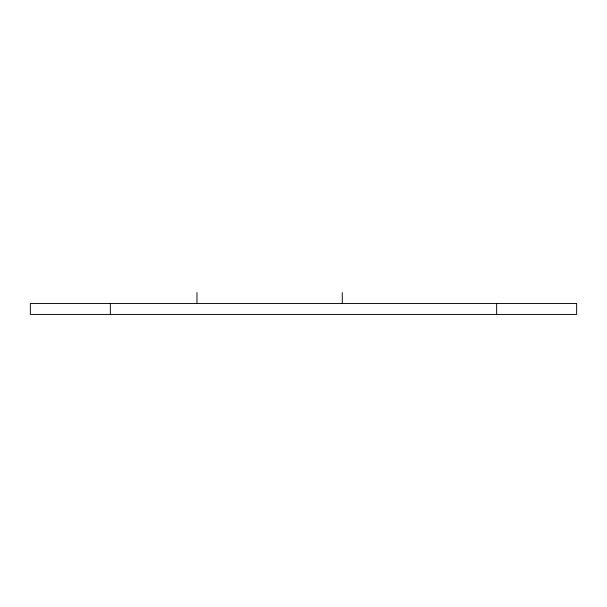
<?xml version="1.0" encoding="UTF-8"?>
<svg xmlns="http://www.w3.org/2000/svg" width="607" height="607" viewBox="0 0 607 607"><rect width="100%" height="100%" fill="white"/><g stroke="black" fill="none" stroke-linecap="round" stroke-linejoin="round"><path stroke-width="0.91" d="M496.647 303.5L496.647 314.426M342.287 292.574L342.287 303.5M196.972 292.574L196.972 303.5M110.353 303.5L110.353 314.426M576.65 303.5L30.35 303.5L30.35 314.426L576.65 314.426L576.65 303.5"/></g></svg>
